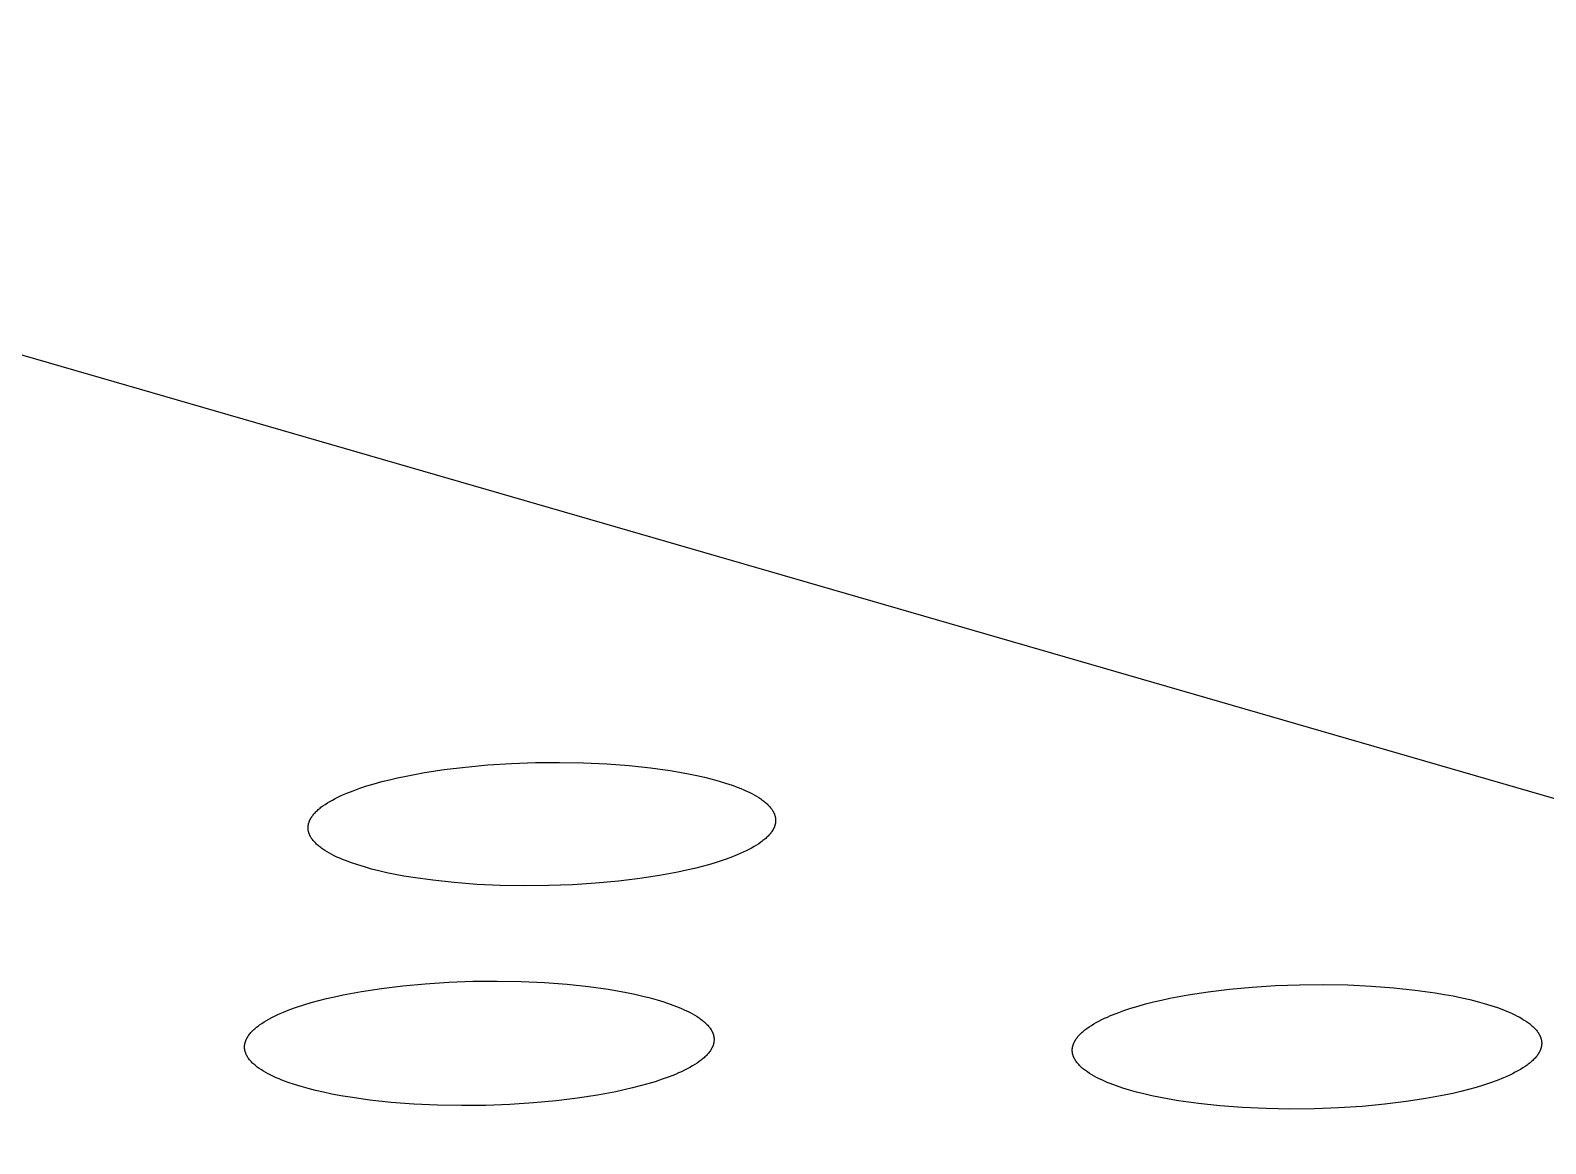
# Model space of a CAD drawing. Header units: millimetres. Extents: x -987 to 2591, y -102 to 2398.
# Drawn here: x -97.31 to -78.43, y 748.63 to 762.49 of the extents above; entities that cross this region are included whole.
import ezdxf

# ---------------------------------------------------------------- set-up
doc = ezdxf.new("R2010")
doc.units = ezdxf.units.MM
doc.header["$MEASUREMENT"] = 0
doc.layers.add('Utwórz2D linie widoczne', color=7, linetype='Continuous', true_color=0x000000)

msp = doc.modelspace()

# ---------------------------------------------------------------- linework, layer by layer
at = {"layer": 'Utwórz2D linie widoczne'}
for p, q in [((-146.357, 772.605), (34.728, 720.23)), ((-92.153, 753.287), (-91.888, 753.319)), ((-91.888, 753.319), (-91.608, 753.345)), ((-91.608, 753.345), (-91.316, 753.363)), ((-91.316, 753.363), (-91.018, 753.374)), ((-91.018, 753.374), (-90.717, 753.377)), ((-90.717, 753.377), (-90.419, 753.372)), ((-90.419, 753.372), (-90.128, 753.359)), ((-90.128, 753.359), (-89.848, 753.337)), ((-89.848, 753.337), (-89.583, 753.309)), ((-93.024, 753.111), (-92.93, 753.137)), ((-92.93, 753.137), (-92.833, 753.161)), ((-92.833, 753.161), (-92.733, 753.184)), ((-92.733, 753.184), (-92.627, 753.207)), ((-92.627, 753.207), (-92.4, 753.249)), ((-92.4, 753.249), (-92.153, 753.287)), ((-89.583, 753.309), (-89.337, 753.275)), ((-89.337, 753.275), (-89.222, 753.256)), ((-89.222, 753.256), (-89.112, 753.235)), ((-89.112, 753.235), (-89.008, 753.214)), ((-89.008, 753.214), (-88.91, 753.191)), ((-88.91, 753.191), (-88.817, 753.168)), ((-88.817, 753.168), (-88.73, 753.144)), ((-88.73, 753.144), (-88.648, 753.119)), ((-93.513, 752.926), (-93.479, 752.943)), ((-93.479, 752.943), (-93.443, 752.96)), ((-93.443, 752.96), (-93.406, 752.976)), ((-93.406, 752.976), (-93.368, 752.993)), ((-93.368, 752.993), (-93.288, 753.024)), ((-93.288, 753.024), (-93.203, 753.055)), ((-93.203, 753.055), (-93.115, 753.083)), ((-93.115, 753.083), (-93.024, 753.111)), ((-88.648, 753.119), (-88.568, 753.092)), ((-88.568, 753.092), (-88.493, 753.064)), ((-88.493, 753.064), (-88.457, 753.05)), ((-88.457, 753.05), (-88.421, 753.035)), ((-88.421, 753.035), (-88.387, 753.019)), ((-88.387, 753.019), (-88.355, 753.004)), ((-88.355, 753.004), (-88.323, 752.988)), ((-88.323, 752.988), (-88.293, 752.972)), ((-88.293, 752.972), (-88.264, 752.955)), ((-88.264, 752.955), (-88.236, 752.938)), ((-88.236, 752.938), (-88.21, 752.921)), ((-93.771, 752.74), (-93.762, 752.75)), ((-93.762, 752.75), (-93.753, 752.759)), ((-93.753, 752.759), (-93.743, 752.769)), ((-93.743, 752.769), (-93.733, 752.779)), ((-93.733, 752.779), (-93.722, 752.788)), ((-93.722, 752.788), (-93.711, 752.798)), ((-93.711, 752.798), (-93.7, 752.807)), ((-93.7, 752.807), (-93.688, 752.817)), ((-93.688, 752.817), (-93.676, 752.826)), ((-93.676, 752.826), (-93.663, 752.835)), ((-93.663, 752.835), (-93.636, 752.854)), ((-93.636, 752.854), (-93.608, 752.872)), ((-93.608, 752.872), (-93.578, 752.89)), ((-93.578, 752.89), (-93.546, 752.908)), ((-93.546, 752.908), (-93.513, 752.926)), ((-88.21, 752.921), (-88.198, 752.912)), ((-88.198, 752.912), (-88.186, 752.903)), ((-88.186, 752.903), (-88.174, 752.895)), ((-88.174, 752.895), (-88.163, 752.886)), ((-88.163, 752.886), (-88.152, 752.877)), ((-88.152, 752.877), (-88.142, 752.868)), ((-88.142, 752.868), (-88.132, 752.859)), ((-88.132, 752.859), (-88.122, 752.849)), ((-88.122, 752.849), (-88.113, 752.84)), ((-88.113, 752.84), (-88.104, 752.831)), ((-88.104, 752.831), (-88.096, 752.822)), ((-88.096, 752.822), (-88.088, 752.812)), ((-88.088, 752.812), (-88.081, 752.803)), ((-88.081, 752.803), (-88.074, 752.793)), ((-88.074, 752.793), (-88.067, 752.784)), ((-88.067, 752.784), (-88.064, 752.779)), ((-88.064, 752.779), (-88.061, 752.774)), ((-88.061, 752.774), (-88.058, 752.769)), ((-88.058, 752.769), (-88.055, 752.765)), ((-88.055, 752.765), (-88.053, 752.76)), ((-88.053, 752.76), (-88.05, 752.755)), ((-88.05, 752.755), (-88.048, 752.75)), ((-88.048, 752.75), (-88.046, 752.745)), ((-93.849, 752.572), (-93.848, 752.577)), ((-93.849, 752.567), (-93.849, 752.572)), ((-93.849, 752.562), (-93.849, 752.567)), ((-93.849, 752.557), (-93.849, 752.562)), ((-93.848, 752.581), (-93.847, 752.586)), ((-93.848, 752.577), (-93.848, 752.581)), ((-93.847, 752.591), (-93.846, 752.596)), ((-93.847, 752.586), (-93.847, 752.591)), ((-93.846, 752.596), (-93.845, 752.601)), ((-93.845, 752.601), (-93.844, 752.606)), ((-93.844, 752.606), (-93.843, 752.611)), ((-93.843, 752.611), (-93.842, 752.616)), ((-93.842, 752.616), (-93.84, 752.621)), ((-93.84, 752.621), (-93.839, 752.626)), ((-93.839, 752.626), (-93.837, 752.631)), ((-93.837, 752.631), (-93.835, 752.636)), ((-93.835, 752.636), (-93.834, 752.641)), ((-93.834, 752.641), (-93.832, 752.646)), ((-93.832, 752.646), (-93.83, 752.651)), ((-93.83, 752.651), (-93.827, 752.656)), ((-93.827, 752.656), (-93.825, 752.661)), ((-93.825, 752.661), (-93.822, 752.666)), ((-93.822, 752.666), (-93.82, 752.671)), ((-93.82, 752.671), (-93.817, 752.676)), ((-93.817, 752.676), (-93.814, 752.681)), ((-93.814, 752.681), (-93.811, 752.686)), ((-93.811, 752.686), (-93.808, 752.691)), ((-93.808, 752.691), (-93.802, 752.701)), ((-93.802, 752.701), (-93.795, 752.71)), ((-93.795, 752.71), (-93.787, 752.72)), ((-93.787, 752.72), (-93.78, 752.73)), ((-93.78, 752.73), (-93.771, 752.74)), ((-88.046, 752.562), (-88.048, 752.557)), ((-88.046, 752.745), (-88.043, 752.74)), ((-88.043, 752.567), (-88.046, 752.562)), ((-88.043, 752.74), (-88.041, 752.736)), ((-88.041, 752.572), (-88.043, 752.567)), ((-88.041, 752.736), (-88.039, 752.731)), ((-88.039, 752.577), (-88.041, 752.572)), ((-88.039, 752.731), (-88.038, 752.726)), ((-88.038, 752.582), (-88.039, 752.577)), ((-88.038, 752.726), (-88.036, 752.721)), ((-88.036, 752.587), (-88.038, 752.582)), ((-88.036, 752.721), (-88.034, 752.716)), ((-88.034, 752.592), (-88.036, 752.587)), ((-88.034, 752.716), (-88.033, 752.711)), ((-88.033, 752.597), (-88.034, 752.592)), ((-88.033, 752.711), (-88.032, 752.706)), ((-88.032, 752.602), (-88.033, 752.597)), ((-88.032, 752.706), (-88.03, 752.701)), ((-88.03, 752.607), (-88.032, 752.602)), ((-88.03, 752.701), (-88.029, 752.696)), ((-88.029, 752.612), (-88.03, 752.607)), ((-88.029, 752.696), (-88.028, 752.691)), ((-88.028, 752.617), (-88.029, 752.612)), ((-88.028, 752.691), (-88.027, 752.686)), ((-88.027, 752.622), (-88.028, 752.617)), ((-88.027, 752.686), (-88.027, 752.682)), ((-88.027, 752.682), (-88.026, 752.677)), ((-88.026, 752.632), (-88.027, 752.627)), ((-88.027, 752.627), (-88.027, 752.622)), ((-88.026, 752.677), (-88.026, 752.672)), ((-88.026, 752.672), (-88.025, 752.667)), ((-88.025, 752.642), (-88.026, 752.637)), ((-88.026, 752.637), (-88.026, 752.632)), ((-88.025, 752.667), (-88.025, 752.662)), ((-88.025, 752.662), (-88.025, 752.657)), ((-88.025, 752.657), (-88.025, 752.652)), ((-88.025, 752.652), (-88.025, 752.647)), ((-88.025, 752.647), (-88.025, 752.642)), ((-93.849, 752.552), (-93.849, 752.557)), ((-93.848, 752.547), (-93.849, 752.552)), ((-93.848, 752.542), (-93.848, 752.547)), ((-93.847, 752.537), (-93.848, 752.542)), ((-93.847, 752.532), (-93.847, 752.537)), ((-93.846, 752.527), (-93.847, 752.532)), ((-93.845, 752.522), (-93.846, 752.527)), ((-93.844, 752.517), (-93.845, 752.522)), ((-93.843, 752.512), (-93.844, 752.517)), ((-93.841, 752.507), (-93.843, 752.512)), ((-93.84, 752.502), (-93.841, 752.507)), ((-93.838, 752.497), (-93.84, 752.502)), ((-93.837, 752.493), (-93.838, 752.497)), ((-93.835, 752.488), (-93.837, 752.493)), ((-93.833, 752.483), (-93.835, 752.488)), ((-93.831, 752.478), (-93.833, 752.483)), ((-93.829, 752.473), (-93.831, 752.478)), ((-93.827, 752.468), (-93.829, 752.473)), ((-93.824, 752.463), (-93.827, 752.468)), ((-93.822, 752.459), (-93.824, 752.463)), ((-93.819, 752.454), (-93.822, 752.459)), ((-93.817, 752.449), (-93.819, 752.454)), ((-93.814, 752.444), (-93.817, 752.449)), ((-93.811, 752.439), (-93.814, 752.444)), ((-93.808, 752.435), (-93.811, 752.439)), ((-93.805, 752.43), (-93.808, 752.435)), ((-93.801, 752.425), (-93.805, 752.43)), ((-93.794, 752.416), (-93.801, 752.425)), ((-93.787, 752.406), (-93.794, 752.416)), ((-93.779, 752.397), (-93.787, 752.406)), ((-93.771, 752.387), (-93.779, 752.397)), ((-93.762, 752.378), (-93.771, 752.387)), ((-93.753, 752.369), (-93.762, 752.378)), ((-88.209, 752.383), (-88.235, 752.364)), ((-88.196, 752.392), (-88.209, 752.383)), ((-88.184, 752.402), (-88.196, 752.392)), ((-88.172, 752.411), (-88.184, 752.402)), ((-88.16, 752.421), (-88.172, 752.411)), ((-88.149, 752.43), (-88.16, 752.421)), ((-88.139, 752.44), (-88.149, 752.43)), ((-88.129, 752.449), (-88.139, 752.44)), ((-88.119, 752.459), (-88.129, 752.449)), ((-88.11, 752.469), (-88.119, 752.459)), ((-88.101, 752.479), (-88.11, 752.469)), ((-88.093, 752.488), (-88.101, 752.479)), ((-88.085, 752.498), (-88.093, 752.488)), ((-88.078, 752.508), (-88.085, 752.498)), ((-88.071, 752.518), (-88.078, 752.508)), ((-88.064, 752.528), (-88.071, 752.518)), ((-88.061, 752.533), (-88.064, 752.528)), ((-88.058, 752.538), (-88.061, 752.533)), ((-88.056, 752.542), (-88.058, 752.538)), ((-88.053, 752.547), (-88.056, 752.542)), ((-88.05, 752.552), (-88.053, 752.547)), ((-88.048, 752.557), (-88.05, 752.552)), ((-93.744, 752.36), (-93.753, 752.369)), ((-93.734, 752.351), (-93.744, 752.36)), ((-93.723, 752.342), (-93.734, 752.351)), ((-93.713, 752.333), (-93.723, 752.342)), ((-93.702, 752.324), (-93.713, 752.333)), ((-93.69, 752.315), (-93.702, 752.324)), ((-93.678, 752.306), (-93.69, 752.315)), ((-93.666, 752.297), (-93.678, 752.306)), ((-93.64, 752.28), (-93.666, 752.297)), ((-93.612, 752.263), (-93.64, 752.28)), ((-93.584, 752.246), (-93.612, 752.263)), ((-93.553, 752.23), (-93.584, 752.246)), ((-93.522, 752.214), (-93.553, 752.23)), ((-93.489, 752.198), (-93.522, 752.214)), ((-93.455, 752.183), (-93.489, 752.198)), ((-93.42, 752.168), (-93.455, 752.183)), ((-88.583, 752.194), (-88.667, 752.163)), ((-88.503, 752.225), (-88.583, 752.194)), ((-88.465, 752.242), (-88.503, 752.225)), ((-88.428, 752.258), (-88.465, 752.242)), ((-88.392, 752.275), (-88.428, 752.258)), ((-88.358, 752.293), (-88.392, 752.275)), ((-88.325, 752.31), (-88.358, 752.293)), ((-88.293, 752.328), (-88.325, 752.31)), ((-88.264, 752.346), (-88.293, 752.328)), ((-88.235, 752.364), (-88.264, 752.346)), ((-93.384, 752.154), (-93.42, 752.168)), ((-93.308, 752.125), (-93.384, 752.154)), ((-93.229, 752.099), (-93.308, 752.125)), ((-93.147, 752.074), (-93.229, 752.099)), ((-93.06, 752.049), (-93.147, 752.074)), ((-92.967, 752.026), (-93.06, 752.049)), ((-92.869, 752.003), (-92.967, 752.026)), ((-92.765, 751.982), (-92.869, 752.003)), ((-89.243, 752.011), (-89.471, 751.968)), ((-89.137, 752.033), (-89.243, 752.011)), ((-89.037, 752.056), (-89.137, 752.033)), ((-88.94, 752.081), (-89.037, 752.056)), ((-88.846, 752.107), (-88.94, 752.081)), ((-88.755, 752.134), (-88.846, 752.107)), ((-88.667, 752.163), (-88.755, 752.134)), ((-92.655, 751.961), (-92.765, 751.982)), ((-92.539, 751.942), (-92.655, 751.961)), ((-92.293, 751.908), (-92.539, 751.942)), ((-92.028, 751.879), (-92.293, 751.908)), ((-91.747, 751.858), (-92.028, 751.879)), ((-91.455, 751.845), (-91.747, 751.858)), ((-91.156, 751.839), (-91.455, 751.845)), ((-90.855, 751.842), (-91.156, 751.839)), ((-90.556, 751.853), (-90.855, 751.842)), ((-90.264, 751.872), (-90.556, 751.853)), ((-89.984, 751.898), (-90.264, 751.872)), ((-89.718, 751.93), (-89.984, 751.898)), ((-89.471, 751.968), (-89.718, 751.93)), ((-93.412, 750.482), (-93.184, 750.524)), ((-93.184, 750.524), (-92.936, 750.562)), ((-92.936, 750.562), (-92.67, 750.595)), ((-92.67, 750.595), (-92.389, 750.621)), ((-92.389, 750.621), (-92.096, 750.64)), ((-92.096, 750.64), (-91.797, 750.651)), ((-91.797, 750.651), (-91.495, 750.654)), ((-91.495, 750.654), (-91.195, 750.648)), ((-91.195, 750.648), (-90.903, 750.635)), ((-90.903, 750.635), (-90.622, 750.614)), ((-90.622, 750.614), (-90.356, 750.585)), ((-90.356, 750.585), (-90.109, 750.551)), ((-90.109, 750.551), (-89.993, 750.531)), ((-89.993, 750.531), (-89.883, 750.511)), ((-89.883, 750.511), (-89.778, 750.489)), ((-89.778, 750.489), (-89.68, 750.466)), ((-82.885, 750.481), (-82.637, 750.519)), ((-82.637, 750.519), (-82.372, 750.552)), ((-82.372, 750.552), (-82.091, 750.578)), ((-82.091, 750.578), (-81.799, 750.597)), ((-81.799, 750.597), (-81.499, 750.608)), ((-81.499, 750.608), (-81.198, 750.611)), ((-81.198, 750.611), (-80.898, 750.605)), ((-80.898, 750.605), (-80.605, 750.592)), ((-80.605, 750.592), (-80.324, 750.571)), ((-80.324, 750.571), (-80.058, 750.542)), ((-80.058, 750.542), (-79.81, 750.508)), ((-79.81, 750.508), (-79.694, 750.488)), ((-79.694, 750.488), (-79.584, 750.468)), ((-94.156, 750.266), (-94.076, 750.298)), ((-94.076, 750.298), (-93.991, 750.328)), ((-93.991, 750.328), (-93.903, 750.357)), ((-93.903, 750.357), (-93.811, 750.385)), ((-93.811, 750.385), (-93.716, 750.411)), ((-93.716, 750.411), (-93.619, 750.436)), ((-93.619, 750.436), (-93.519, 750.459)), ((-93.519, 750.459), (-93.412, 750.482)), ((-89.68, 750.466), (-89.587, 750.443)), ((-89.587, 750.443), (-89.499, 750.418)), ((-89.499, 750.418), (-89.417, 750.393)), ((-89.417, 750.393), (-89.337, 750.366)), ((-89.337, 750.366), (-89.261, 750.338)), ((-89.261, 750.338), (-89.225, 750.323)), ((-89.225, 750.323), (-89.19, 750.308)), ((-89.19, 750.308), (-89.155, 750.293)), ((-83.689, 750.285), (-83.601, 750.314)), ((-83.601, 750.314), (-83.51, 750.342)), ((-83.51, 750.342), (-83.416, 750.368)), ((-83.416, 750.368), (-83.319, 750.393)), ((-83.319, 750.393), (-83.219, 750.416)), ((-83.219, 750.416), (-83.113, 750.439)), ((-83.113, 750.439), (-82.885, 750.481)), ((-79.584, 750.468), (-79.479, 750.446)), ((-79.479, 750.446), (-79.379, 750.423)), ((-79.379, 750.423), (-79.286, 750.4)), ((-79.286, 750.4), (-79.198, 750.375)), ((-79.198, 750.375), (-79.115, 750.35)), ((-79.115, 750.35), (-79.035, 750.323)), ((-79.035, 750.323), (-78.959, 750.295)), ((-78.959, 750.295), (-78.922, 750.28)), ((-94.466, 750.098), (-94.453, 750.107)), ((-94.453, 750.107), (-94.426, 750.126)), ((-94.426, 750.126), (-94.397, 750.144)), ((-94.397, 750.144), (-94.367, 750.163)), ((-94.367, 750.163), (-94.336, 750.181)), ((-94.336, 750.181), (-94.302, 750.198)), ((-94.302, 750.198), (-94.268, 750.216)), ((-94.268, 750.216), (-94.232, 750.233)), ((-94.232, 750.233), (-94.195, 750.249)), ((-94.195, 750.249), (-94.156, 750.266)), ((-89.155, 750.293), (-89.122, 750.277)), ((-89.122, 750.277), (-89.091, 750.261)), ((-89.091, 750.261), (-89.06, 750.245)), ((-89.06, 750.245), (-89.031, 750.228)), ((-89.031, 750.228), (-89.004, 750.211)), ((-89.004, 750.211), (-88.978, 750.194)), ((-88.978, 750.194), (-88.965, 750.185)), ((-88.965, 750.185), (-88.953, 750.176)), ((-88.953, 750.176), (-88.942, 750.167)), ((-88.942, 750.167), (-88.93, 750.158)), ((-88.93, 750.158), (-88.919, 750.149)), ((-88.919, 750.149), (-88.909, 750.14)), ((-88.909, 750.14), (-88.899, 750.131)), ((-88.899, 750.131), (-88.889, 750.121)), ((-88.889, 750.121), (-88.88, 750.112)), ((-88.88, 750.112), (-88.871, 750.103)), ((-84.092, 750.101), (-84.063, 750.12)), ((-84.063, 750.12), (-84.031, 750.138)), ((-84.031, 750.138), (-83.998, 750.155)), ((-83.998, 750.155), (-83.964, 750.173)), ((-83.964, 750.173), (-83.928, 750.19)), ((-83.928, 750.19), (-83.892, 750.206)), ((-83.892, 750.206), (-83.853, 750.223)), ((-83.853, 750.223), (-83.773, 750.255)), ((-83.773, 750.255), (-83.689, 750.285)), ((-78.922, 750.28), (-78.887, 750.265)), ((-78.887, 750.265), (-78.852, 750.25)), ((-78.852, 750.25), (-78.819, 750.234)), ((-78.819, 750.234), (-78.787, 750.218)), ((-78.787, 750.218), (-78.757, 750.202)), ((-78.757, 750.202), (-78.727, 750.185)), ((-78.727, 750.185), (-78.7, 750.168)), ((-78.7, 750.168), (-78.673, 750.151)), ((-78.673, 750.151), (-78.661, 750.142)), ((-78.661, 750.142), (-78.648, 750.133)), ((-78.648, 750.133), (-78.637, 750.124)), ((-78.637, 750.124), (-78.625, 750.115)), ((-78.625, 750.115), (-78.614, 750.106)), ((-78.614, 750.106), (-78.604, 750.097)), ((-94.625, 749.911), (-94.623, 749.916)), ((-94.623, 749.916), (-94.62, 749.922)), ((-94.62, 749.922), (-94.618, 749.927)), ((-94.618, 749.927), (-94.616, 749.932)), ((-94.616, 749.932), (-94.613, 749.937)), ((-94.613, 749.937), (-94.611, 749.942)), ((-94.611, 749.942), (-94.608, 749.947)), ((-94.608, 749.947), (-94.605, 749.952)), ((-94.605, 749.952), (-94.602, 749.956)), ((-94.602, 749.956), (-94.599, 749.961)), ((-94.599, 749.961), (-94.593, 749.971)), ((-94.593, 749.971), (-94.586, 749.981)), ((-94.586, 749.981), (-94.578, 749.991)), ((-94.578, 749.991), (-94.57, 750.001)), ((-94.57, 750.001), (-94.562, 750.011)), ((-94.562, 750.011), (-94.553, 750.021)), ((-94.553, 750.021), (-94.544, 750.031)), ((-94.544, 750.031), (-94.534, 750.04)), ((-94.534, 750.04), (-94.524, 750.05)), ((-94.524, 750.05), (-94.513, 750.06)), ((-94.513, 750.06), (-94.502, 750.069)), ((-94.502, 750.069), (-94.49, 750.079)), ((-94.49, 750.079), (-94.478, 750.088)), ((-94.478, 750.088), (-94.466, 750.098)), ((-88.871, 750.103), (-88.863, 750.093)), ((-88.863, 750.093), (-88.855, 750.084)), ((-88.855, 750.084), (-88.848, 750.074)), ((-88.848, 750.074), (-88.841, 750.065)), ((-88.841, 750.065), (-88.834, 750.055)), ((-88.834, 750.055), (-88.831, 750.05)), ((-88.831, 750.05), (-88.828, 750.046)), ((-88.828, 750.046), (-88.825, 750.041)), ((-88.825, 750.041), (-88.822, 750.036)), ((-88.822, 750.036), (-88.82, 750.031)), ((-88.82, 750.031), (-88.817, 750.026)), ((-88.817, 750.026), (-88.815, 750.021)), ((-88.815, 750.021), (-88.813, 750.016)), ((-88.813, 750.016), (-88.81, 750.012)), ((-88.81, 750.012), (-88.808, 750.007)), ((-88.808, 750.007), (-88.806, 750.002)), ((-88.806, 750.002), (-88.805, 749.997)), ((-88.805, 749.997), (-88.803, 749.992)), ((-88.803, 749.992), (-88.801, 749.987)), ((-88.801, 749.987), (-88.8, 749.982)), ((-88.8, 749.982), (-88.799, 749.977)), ((-88.799, 749.977), (-88.797, 749.972)), ((-88.797, 749.972), (-88.796, 749.967)), ((-88.796, 749.967), (-88.795, 749.962)), ((-88.795, 749.962), (-88.794, 749.957)), ((-88.794, 749.957), (-88.794, 749.952)), ((-88.794, 749.952), (-88.793, 749.947)), ((-88.793, 749.947), (-88.793, 749.942)), ((-88.793, 749.942), (-88.792, 749.937)), ((-88.792, 749.937), (-88.792, 749.932)), ((-88.792, 749.932), (-88.792, 749.927)), ((-88.792, 749.927), (-88.792, 749.922)), ((-88.792, 749.922), (-88.792, 749.917)), ((-88.792, 749.917), (-88.792, 749.912)), ((-84.294, 749.913), (-84.291, 749.918)), ((-84.291, 749.918), (-84.285, 749.928)), ((-84.285, 749.928), (-84.278, 749.938)), ((-84.278, 749.938), (-84.271, 749.948)), ((-84.271, 749.948), (-84.263, 749.958)), ((-84.263, 749.958), (-84.255, 749.968)), ((-84.255, 749.968), (-84.246, 749.978)), ((-84.246, 749.978), (-84.237, 749.988)), ((-84.237, 749.988), (-84.227, 749.997)), ((-84.227, 749.997), (-84.217, 750.007)), ((-84.217, 750.007), (-84.207, 750.017)), ((-84.207, 750.017), (-84.196, 750.026)), ((-84.196, 750.026), (-84.184, 750.036)), ((-84.184, 750.036), (-84.172, 750.045)), ((-84.172, 750.045), (-84.16, 750.055)), ((-84.16, 750.055), (-84.147, 750.064)), ((-84.147, 750.064), (-84.121, 750.083)), ((-84.121, 750.083), (-84.092, 750.101)), ((-78.604, 750.097), (-78.593, 750.088)), ((-78.593, 750.088), (-78.584, 750.078)), ((-78.584, 750.078), (-78.574, 750.069)), ((-78.574, 750.069), (-78.565, 750.06)), ((-78.565, 750.06), (-78.557, 750.05)), ((-78.557, 750.05), (-78.549, 750.041)), ((-78.549, 750.041), (-78.541, 750.031)), ((-78.541, 750.031), (-78.534, 750.022)), ((-78.534, 750.022), (-78.527, 750.012)), ((-78.527, 750.012), (-78.524, 750.007)), ((-78.524, 750.007), (-78.521, 750.003)), ((-78.521, 750.003), (-78.518, 749.998)), ((-78.518, 749.998), (-78.515, 749.993)), ((-78.515, 749.993), (-78.513, 749.988)), ((-78.513, 749.988), (-78.51, 749.983)), ((-78.51, 749.983), (-78.508, 749.978)), ((-78.508, 749.978), (-78.505, 749.973)), ((-78.505, 749.973), (-78.503, 749.969)), ((-78.503, 749.969), (-78.501, 749.964)), ((-78.501, 749.964), (-78.499, 749.959)), ((-78.499, 749.959), (-78.497, 749.954)), ((-78.497, 749.954), (-78.495, 749.949)), ((-78.495, 749.949), (-78.494, 749.944)), ((-78.494, 749.944), (-78.492, 749.939)), ((-78.492, 749.939), (-78.491, 749.934)), ((-78.491, 749.934), (-78.489, 749.929)), ((-78.489, 749.929), (-78.488, 749.924)), ((-78.488, 749.924), (-78.487, 749.919)), ((-78.487, 749.919), (-78.486, 749.914)), ((-94.64, 749.846), (-94.639, 749.851)), ((-94.64, 749.841), (-94.64, 749.846)), ((-94.64, 749.836), (-94.64, 749.841)), ((-94.64, 749.831), (-94.64, 749.836)), ((-94.64, 749.826), (-94.64, 749.831)), ((-94.64, 749.821), (-94.64, 749.826)), ((-94.639, 749.816), (-94.64, 749.821)), ((-94.639, 749.856), (-94.638, 749.861)), ((-94.639, 749.851), (-94.639, 749.856)), ((-94.639, 749.811), (-94.639, 749.816)), ((-94.638, 749.806), (-94.639, 749.811)), ((-94.638, 749.861), (-94.637, 749.866)), ((-94.638, 749.801), (-94.638, 749.806)), ((-94.637, 749.796), (-94.638, 749.801)), ((-94.637, 749.866), (-94.636, 749.871)), ((-94.636, 749.791), (-94.637, 749.796)), ((-94.636, 749.871), (-94.635, 749.876)), ((-94.635, 749.786), (-94.636, 749.791)), ((-94.635, 749.876), (-94.634, 749.881)), ((-94.634, 749.781), (-94.635, 749.786)), ((-94.634, 749.881), (-94.633, 749.886)), ((-94.633, 749.776), (-94.634, 749.781)), ((-94.633, 749.886), (-94.631, 749.891)), ((-94.631, 749.772), (-94.633, 749.776)), ((-94.631, 749.891), (-94.63, 749.896)), ((-94.63, 749.767), (-94.631, 749.772)), ((-94.63, 749.896), (-94.628, 749.901)), ((-94.628, 749.762), (-94.63, 749.767)), ((-94.628, 749.901), (-94.626, 749.906)), ((-94.626, 749.757), (-94.628, 749.762)), ((-94.626, 749.906), (-94.625, 749.911)), ((-94.624, 749.752), (-94.626, 749.757)), ((-94.622, 749.747), (-94.624, 749.752)), ((-94.62, 749.742), (-94.622, 749.747)), ((-94.618, 749.737), (-94.62, 749.742)), ((-94.616, 749.732), (-94.618, 749.737)), ((-94.613, 749.727), (-94.616, 749.732)), ((-88.887, 749.728), (-88.896, 749.718)), ((-88.877, 749.738), (-88.887, 749.728)), ((-88.869, 749.747), (-88.877, 749.738)), ((-88.86, 749.757), (-88.869, 749.747)), ((-88.852, 749.767), (-88.86, 749.757)), ((-88.845, 749.777), (-88.852, 749.767)), ((-88.838, 749.787), (-88.845, 749.777)), ((-88.832, 749.797), (-88.838, 749.787)), ((-88.829, 749.802), (-88.832, 749.797)), ((-88.826, 749.807), (-88.829, 749.802)), ((-88.823, 749.812), (-88.826, 749.807)), ((-88.82, 749.817), (-88.823, 749.812)), ((-88.818, 749.822), (-88.82, 749.817)), ((-88.815, 749.827), (-88.818, 749.822)), ((-88.813, 749.832), (-88.815, 749.827)), ((-88.811, 749.837), (-88.813, 749.832)), ((-88.809, 749.842), (-88.811, 749.837)), ((-88.807, 749.847), (-88.809, 749.842)), ((-88.805, 749.852), (-88.807, 749.847)), ((-88.803, 749.857), (-88.805, 749.852)), ((-88.801, 749.862), (-88.803, 749.857)), ((-88.8, 749.867), (-88.801, 749.862)), ((-88.799, 749.872), (-88.8, 749.867)), ((-88.797, 749.877), (-88.799, 749.872)), ((-88.796, 749.882), (-88.797, 749.877)), ((-88.795, 749.887), (-88.796, 749.882)), ((-88.794, 749.892), (-88.795, 749.887)), ((-88.793, 749.902), (-88.794, 749.897)), ((-88.794, 749.897), (-88.794, 749.892)), ((-88.792, 749.912), (-88.793, 749.907)), ((-88.793, 749.907), (-88.793, 749.902)), ((-84.33, 749.808), (-84.329, 749.813)), ((-84.33, 749.803), (-84.33, 749.808)), ((-84.33, 749.798), (-84.33, 749.803)), ((-84.33, 749.793), (-84.33, 749.798)), ((-84.33, 749.788), (-84.33, 749.793)), ((-84.33, 749.783), (-84.33, 749.788)), ((-84.33, 749.778), (-84.33, 749.783)), ((-84.329, 749.773), (-84.33, 749.778)), ((-84.329, 749.818), (-84.328, 749.823)), ((-84.329, 749.813), (-84.329, 749.818)), ((-84.329, 749.768), (-84.329, 749.773)), ((-84.328, 749.763), (-84.329, 749.768)), ((-84.328, 749.823), (-84.327, 749.828)), ((-84.328, 749.758), (-84.328, 749.763)), ((-84.327, 749.753), (-84.328, 749.758)), ((-84.327, 749.828), (-84.326, 749.833)), ((-84.326, 749.748), (-84.327, 749.753)), ((-84.326, 749.833), (-84.325, 749.838)), ((-84.325, 749.743), (-84.326, 749.748)), ((-84.325, 749.838), (-84.324, 749.843)), ((-84.323, 749.738), (-84.325, 749.743)), ((-84.324, 749.843), (-84.323, 749.848)), ((-84.323, 749.848), (-84.321, 749.853)), ((-84.322, 749.733), (-84.323, 749.738)), ((-84.32, 749.729), (-84.322, 749.733)), ((-84.321, 749.853), (-84.32, 749.858)), ((-84.32, 749.858), (-84.318, 749.863)), ((-84.319, 749.724), (-84.32, 749.729)), ((-84.318, 749.863), (-84.316, 749.868)), ((-84.316, 749.868), (-84.314, 749.873)), ((-84.314, 749.873), (-84.312, 749.878)), ((-84.312, 749.878), (-84.31, 749.883)), ((-84.31, 749.883), (-84.308, 749.888)), ((-84.308, 749.888), (-84.305, 749.893)), ((-84.305, 749.893), (-84.303, 749.898)), ((-84.303, 749.898), (-84.3, 749.903)), ((-84.3, 749.903), (-84.297, 749.908)), ((-84.297, 749.908), (-84.294, 749.913)), ((-78.534, 749.734), (-78.541, 749.724)), ((-78.527, 749.744), (-78.534, 749.734)), ((-78.524, 749.749), (-78.527, 749.744)), ((-78.521, 749.754), (-78.524, 749.749)), ((-78.518, 749.759), (-78.521, 749.754)), ((-78.515, 749.764), (-78.518, 749.759)), ((-78.512, 749.769), (-78.515, 749.764)), ((-78.51, 749.774), (-78.512, 749.769)), ((-78.507, 749.779), (-78.51, 749.774)), ((-78.505, 749.784), (-78.507, 749.779)), ((-78.503, 749.789), (-78.505, 749.784)), ((-78.501, 749.794), (-78.503, 749.789)), ((-78.499, 749.799), (-78.501, 749.794)), ((-78.497, 749.804), (-78.499, 749.799)), ((-78.495, 749.809), (-78.497, 749.804)), ((-78.493, 749.814), (-78.495, 749.809)), ((-78.492, 749.819), (-78.493, 749.814)), ((-78.49, 749.824), (-78.492, 749.819)), ((-78.489, 749.829), (-78.49, 749.824)), ((-78.488, 749.834), (-78.489, 749.829)), ((-78.487, 749.839), (-78.488, 749.834)), ((-78.486, 749.844), (-78.487, 749.839)), ((-78.486, 749.914), (-78.485, 749.909)), ((-78.485, 749.849), (-78.486, 749.844)), ((-78.485, 749.909), (-78.485, 749.904)), ((-78.485, 749.904), (-78.484, 749.899)), ((-78.484, 749.859), (-78.485, 749.854)), ((-78.485, 749.854), (-78.485, 749.849)), ((-78.484, 749.899), (-78.484, 749.894)), ((-78.484, 749.894), (-78.483, 749.889)), ((-78.483, 749.869), (-78.484, 749.864)), ((-78.484, 749.864), (-78.484, 749.859)), ((-78.483, 749.889), (-78.483, 749.884)), ((-78.483, 749.884), (-78.483, 749.879)), ((-78.483, 749.879), (-78.483, 749.874)), ((-78.483, 749.874), (-78.483, 749.869)), ((-94.61, 749.723), (-94.613, 749.727)), ((-94.608, 749.718), (-94.61, 749.723)), ((-94.605, 749.713), (-94.608, 749.718)), ((-94.602, 749.708), (-94.605, 749.713)), ((-94.599, 749.703), (-94.602, 749.708)), ((-94.596, 749.698), (-94.599, 749.703)), ((-94.593, 749.694), (-94.596, 749.698)), ((-94.586, 749.684), (-94.593, 749.694)), ((-94.578, 749.674), (-94.586, 749.684)), ((-94.57, 749.665), (-94.578, 749.674)), ((-94.562, 749.656), (-94.57, 749.665)), ((-94.553, 749.646), (-94.562, 749.656)), ((-94.544, 749.637), (-94.553, 749.646)), ((-94.535, 749.628), (-94.544, 749.637)), ((-94.525, 749.618), (-94.535, 749.628)), ((-94.514, 749.609), (-94.525, 749.618)), ((-94.504, 749.6), (-94.514, 749.609)), ((-94.492, 749.591), (-94.504, 749.6)), ((-94.481, 749.582), (-94.492, 749.591)), ((-94.469, 749.573), (-94.481, 749.582)), ((-94.456, 749.565), (-94.469, 749.573)), ((-94.43, 749.547), (-94.456, 749.565)), ((-94.403, 749.53), (-94.43, 749.547)), ((-89.161, 749.543), (-89.197, 749.525)), ((-89.127, 749.56), (-89.161, 749.543)), ((-89.094, 749.578), (-89.127, 749.56)), ((-89.062, 749.596), (-89.094, 749.578)), ((-89.032, 749.614), (-89.062, 749.596)), ((-89.004, 749.632), (-89.032, 749.614)), ((-88.977, 749.651), (-89.004, 749.632)), ((-88.964, 749.661), (-88.977, 749.651)), ((-88.952, 749.67), (-88.964, 749.661)), ((-88.94, 749.68), (-88.952, 749.67)), ((-88.928, 749.689), (-88.94, 749.68)), ((-88.917, 749.699), (-88.928, 749.689)), ((-88.907, 749.708), (-88.917, 749.699)), ((-88.896, 749.718), (-88.907, 749.708)), ((-84.317, 749.719), (-84.319, 749.724)), ((-84.315, 749.714), (-84.317, 749.719)), ((-84.313, 749.709), (-84.315, 749.714)), ((-84.311, 749.704), (-84.313, 749.709)), ((-84.309, 749.699), (-84.311, 749.704)), ((-84.307, 749.694), (-84.309, 749.699)), ((-84.304, 749.689), (-84.307, 749.694)), ((-84.302, 749.684), (-84.304, 749.689)), ((-84.299, 749.679), (-84.302, 749.684)), ((-84.296, 749.675), (-84.299, 749.679)), ((-84.293, 749.67), (-84.296, 749.675)), ((-84.29, 749.665), (-84.293, 749.67)), ((-84.287, 749.66), (-84.29, 749.665)), ((-84.281, 749.651), (-84.287, 749.66)), ((-84.274, 749.641), (-84.281, 749.651)), ((-84.266, 749.631), (-84.274, 749.641)), ((-84.258, 749.622), (-84.266, 749.631)), ((-84.25, 749.613), (-84.258, 749.622)), ((-84.241, 749.603), (-84.25, 749.613)), ((-84.232, 749.594), (-84.241, 749.603)), ((-84.222, 749.585), (-84.232, 749.594)), ((-84.212, 749.575), (-84.222, 749.585)), ((-84.201, 749.566), (-84.212, 749.575)), ((-84.19, 749.557), (-84.201, 749.566)), ((-84.179, 749.548), (-84.19, 749.557)), ((-84.167, 749.539), (-84.179, 749.548)), ((-84.155, 749.53), (-84.167, 749.539)), ((-78.748, 749.553), (-78.779, 749.535)), ((-78.718, 749.571), (-78.748, 749.553)), ((-78.69, 749.589), (-78.718, 749.571)), ((-78.677, 749.599), (-78.69, 749.589)), ((-78.664, 749.608), (-78.677, 749.599)), ((-78.651, 749.617), (-78.664, 749.608)), ((-78.639, 749.627), (-78.651, 749.617)), ((-78.627, 749.636), (-78.639, 749.627)), ((-78.616, 749.646), (-78.627, 749.636)), ((-78.605, 749.656), (-78.616, 749.646)), ((-78.594, 749.665), (-78.605, 749.656)), ((-78.584, 749.675), (-78.594, 749.665)), ((-78.575, 749.685), (-78.584, 749.675)), ((-78.566, 749.695), (-78.575, 749.685)), ((-78.557, 749.704), (-78.566, 749.695)), ((-78.549, 749.714), (-78.557, 749.704)), ((-78.541, 749.724), (-78.549, 749.714)), ((-94.374, 749.513), (-94.403, 749.53)), ((-94.344, 749.497), (-94.374, 749.513)), ((-94.312, 749.481), (-94.344, 749.497)), ((-94.279, 749.465), (-94.312, 749.481)), ((-94.245, 749.45), (-94.279, 749.465)), ((-94.21, 749.435), (-94.245, 749.45)), ((-94.174, 749.42), (-94.21, 749.435)), ((-94.098, 749.391), (-94.174, 749.42)), ((-94.018, 749.365), (-94.098, 749.391)), ((-93.936, 749.339), (-94.018, 749.365)), ((-89.617, 749.373), (-89.712, 749.347)), ((-89.526, 749.4), (-89.617, 749.373)), ((-89.437, 749.43), (-89.526, 749.4)), ((-89.353, 749.46), (-89.437, 749.43)), ((-89.272, 749.492), (-89.353, 749.46)), ((-89.234, 749.509), (-89.272, 749.492)), ((-89.197, 749.525), (-89.234, 749.509)), ((-84.142, 749.522), (-84.155, 749.53)), ((-84.116, 749.504), (-84.142, 749.522)), ((-84.088, 749.487), (-84.116, 749.504)), ((-84.059, 749.47), (-84.088, 749.487)), ((-84.029, 749.454), (-84.059, 749.47)), ((-83.997, 749.438), (-84.029, 749.454)), ((-83.964, 749.422), (-83.997, 749.438)), ((-83.929, 749.407), (-83.964, 749.422)), ((-83.894, 749.391), (-83.929, 749.407)), ((-83.857, 749.377), (-83.894, 749.391)), ((-83.781, 749.348), (-83.857, 749.377)), ((-79.209, 749.357), (-79.3, 749.33)), ((-79.121, 749.386), (-79.209, 749.357)), ((-79.037, 749.417), (-79.121, 749.386)), ((-78.957, 749.449), (-79.037, 749.417)), ((-78.919, 749.466), (-78.957, 749.449)), ((-78.882, 749.482), (-78.919, 749.466)), ((-78.846, 749.499), (-78.882, 749.482)), ((-78.812, 749.517), (-78.846, 749.499)), ((-78.779, 749.535), (-78.812, 749.517)), ((-93.849, 749.315), (-93.936, 749.339)), ((-93.756, 749.291), (-93.849, 749.315)), ((-93.657, 749.268), (-93.756, 749.291)), ((-93.552, 749.247), (-93.657, 749.268)), ((-93.442, 749.226), (-93.552, 749.247)), ((-93.326, 749.207), (-93.442, 749.226)), ((-93.078, 749.172), (-93.326, 749.207)), ((-92.812, 749.143), (-93.078, 749.172)), ((-90.76, 749.162), (-91.041, 749.136)), ((-90.493, 749.195), (-90.76, 749.162)), ((-90.245, 749.233), (-90.493, 749.195)), ((-90.016, 749.276), (-90.245, 749.233)), ((-89.91, 749.298), (-90.016, 749.276)), ((-89.809, 749.322), (-89.91, 749.298)), ((-89.712, 749.347), (-89.809, 749.322)), ((-83.701, 749.321), (-83.781, 749.348)), ((-83.618, 749.296), (-83.701, 749.321)), ((-83.531, 749.272), (-83.618, 749.296)), ((-83.437, 749.248), (-83.531, 749.272)), ((-83.338, 749.225), (-83.437, 749.248)), ((-83.233, 749.204), (-83.338, 749.225)), ((-83.122, 749.183), (-83.233, 749.204)), ((-83.006, 749.163), (-83.122, 749.183)), ((-82.758, 749.129), (-83.006, 749.163)), ((-79.925, 749.19), (-80.173, 749.152)), ((-79.697, 749.233), (-79.925, 749.19)), ((-79.591, 749.255), (-79.697, 749.233)), ((-79.491, 749.279), (-79.591, 749.255)), ((-79.394, 749.303), (-79.491, 749.279)), ((-79.3, 749.33), (-79.394, 749.303)), ((-92.531, 749.122), (-92.812, 749.143)), ((-92.238, 749.108), (-92.531, 749.122)), ((-91.937, 749.103), (-92.238, 749.108)), ((-91.635, 749.106), (-91.937, 749.103)), ((-91.334, 749.117), (-91.635, 749.106)), ((-91.041, 749.136), (-91.334, 749.117)), ((-82.492, 749.1), (-82.758, 749.129)), ((-82.21, 749.079), (-82.492, 749.1)), ((-81.916, 749.065), (-82.21, 749.079)), ((-81.616, 749.06), (-81.916, 749.065)), ((-81.313, 749.063), (-81.616, 749.06)), ((-81.013, 749.074), (-81.313, 749.063)), ((-80.721, 749.093), (-81.013, 749.074)), ((-80.439, 749.119), (-80.721, 749.093)), ((-80.173, 749.152), (-80.439, 749.119))]:
    msp.add_line(p, q, dxfattribs=at)

doc.saveas('drawing.dxf')
